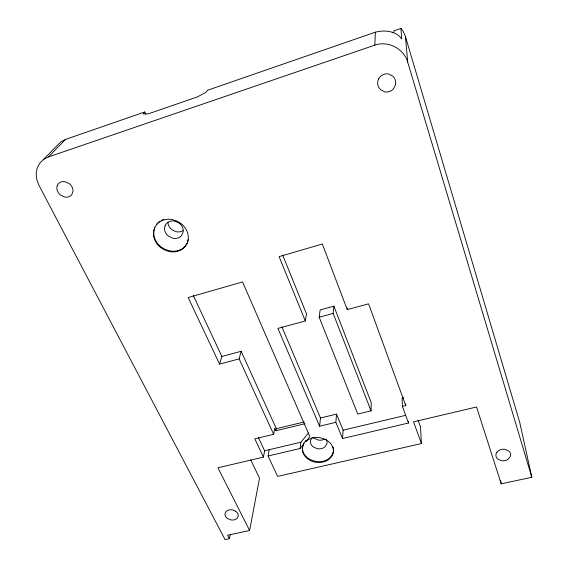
<?xml version="1.0" encoding="UTF-8"?>
<svg xmlns="http://www.w3.org/2000/svg" width="568" height="568" viewBox="0 0 568 568"><rect width="100%" height="100%" fill="white"/><g stroke="black" fill="none" stroke-linecap="round" stroke-linejoin="round"><path stroke-width="0.85" d="M371.046 410.841L371.245 402.698L333.913 306.195L320.139 309.95L319.188 317.221L357.748 414.044L371.046 410.841L333.153 313.429L333.913 306.195M43.367 159.551L48.33 156.974L374.809 45.149L375.405 32.163C384.28 29.855 395.931 30.715 401.683 38.894L400.937 28.4L393.837 30.849L393.88 32.12L392.204 32.695M408.427 421.357L408.491 423.011L342.554 438.51L343.129 430.175L336.512 414.122L320.48 418.005L319.599 426.227L335.844 422.322L336.512 414.122M408.491 423.011L402.364 406.354L405.751 405.545L368.575 303.837L347.24 309.617L347.36 308.034M333.125 453.179A16.067 12.681 6.9 0 0 327.977 441.059L324.548 439.078L320.657 437.857A15.308 12.084 6.9 0 0 305.953 441.336L306.06 440.491L303.887 443.139L302.68 446.192A16.053 12.674 6.8 0 0 307.977 458.17L311.363 460.094L315.183 461.287A15.286 12.063 6.9 0 0 329.71 457.943L331.925 455.344L333.196 452.327A16.046 12.666 6.9 0 0 333.43 449.082M333.125 453.179L331.854 456.203L329.632 458.795A15.3 12.07 6.9 0 1 315.091 462.146L311.264 460.953L307.877 459.022A16.074 12.688 6.9 0 1 302.566 447.037L303.887 443.139M418.119 420.285L420.498 426.859L421.442 443.537L277.631 476.403L268.082 456.012L300.067 448.493L300.912 442.195L308.467 432.979M319.599 426.227L277.922 328.396L305.321 320.977L306.457 313.777L282.651 255.004M304.938 423.742L275.984 430.743L276.346 428.698L241.151 351.294L221.847 356.455L219.553 364.074L239.121 358.884L241.151 351.294M145.749 114.168L144.769 111.981L65.519 139.408L60.776 141.893L39.533 163.435L37.083 168.348L36.175 173.929L36.863 179.8L39.071 185.559L225.084 539.6L229.387 538.677L227.59 535.241L249.608 530.512L217.927 467.798L263.431 457.105L254.819 438.837L273.662 434.3L274.777 428.102L275.984 430.743M268.082 456.012L269.232 449.7M249.608 530.512L259.512 478.171L250.673 459.782M263.431 457.105L264.631 450.786L258.334 437.367M229.387 538.677L230.317 534.353M154.794 227.505L153.814 231.531A18.453 16.074 27.1 0 0 161.142 246.995L165.132 249.409L169.527 250.857A17.565 15.3 27.1 0 0 185.303 246.086L187.468 242.635L188.32 239.455M144.769 111.981L143.193 113.934L148.333 113.841L197.529 96.858L206.198 92.158L207.377 90.312L375.405 32.163M300.067 448.493L303.774 443.984M305.953 441.336L309.865 436.586L242.564 281.941L188.185 297.554L219.553 364.074M312.329 437.41L310.497 440.477A8.627 6.844 6.8 0 0 313.323 446.959L317.207 448.649A8.215 6.518 6.8 0 0 325.038 446.817L326.898 443.771A8.627 6.844 6.9 0 0 325.961 439.163M48.33 156.974L65.519 139.408M319.188 317.221L333.153 313.429M276.346 428.698L304.363 421.91M403.805 397.813L402.13 398.218L402.364 406.354M343.129 430.175L405.609 415.343M264.631 450.786L300.912 442.195M421.442 443.537L413.532 421.825L476.566 407.007L501.21 483.822L531.825 477.305L519.791 422.62L405.438 36.522L402.897 30.807L400.937 28.4M374.809 45.149C388.164 40.427 403.812 48.578 407.71 62.175L531.825 477.305M235.677 511.235L232.482 509.901A6.596 4.913 11.5 0 0 226.32 511.271L225.013 513.593A6.922 5.162 11.4 0 0 227.576 518.556L230.743 519.876A6.596 4.913 11.4 0 0 236.877 518.527L238.205 516.22A6.922 5.162 11.5 0 0 235.677 511.235M193.276 295.403L221.847 356.455M239.121 358.884L273.662 434.3M281.863 326.763L320.48 418.005M335.844 422.322L342.554 438.51M305.321 320.977L279.101 256.63L322.34 244.034L347.24 309.617M500.614 480.358L501.21 483.822M405.438 36.522L407.71 62.175M405.701 403.919L405.751 405.545M160.006 221.215A17.58 15.315 27.2 0 0 156.903 223.984L154.446 228.137L153.466 232.163A18.481 16.096 27.1 0 0 160.801 247.648L164.798 250.069L169.2 251.51A17.594 15.315 27.1 0 0 185.005 246.739L187.17 243.289L188.235 239.305A18.474 16.081 27.2 0 0 181.085 223.614L177.031 221.122L172.544 219.631A17.608 15.329 27.2 0 0 156.555 224.616M161.475 220.363A17.58 15.315 27.2 0 1 163.882 219.383M332.912 446.625A16.046 12.666 6.9 0 1 333.324 448.266M167.951 222.159A9.748 8.556 27.8 0 0 171.813 229.664L176.25 231.723A9.28 8.151 27.8 0 0 182.981 230.594M313.302 437.452A8.506 6.795 6.8 0 0 314.303 438.333L318.137 440.008A8.101 6.468 6.8 0 0 324.264 439.263M57.183 185.828L56.843 187.752A8.825 7.398 36.6 0 0 60.669 195.165L64.667 197.004A8.406 7.05 36.6 0 0 71.802 194.661L73.038 191.082A8.825 7.398 36.6 0 0 69.253 183.627L65.221 181.76A8.406 7.05 36.6 0 0 58.05 184.146L57.183 185.828M165.125 225.659L164.585 227.818A9.897 8.655 27.4 0 0 168.476 236.167L172.992 238.262A9.429 8.243 27.4 0 0 181.49 235.663L183.215 231.645A9.897 8.655 27.5 0 0 179.374 223.238L174.816 221.115A9.429 8.243 27.5 0 0 166.268 223.771L165.125 225.659M378.629 78.86L377.826 81.11A9.422 9.18 -36.8 0 0 380.567 89.73L384.699 91.838A8.974 8.74 -36.6 0 0 393.305 89.013L395.484 84.817A9.422 9.18 -36.7 0 0 392.8 76.14L388.633 73.996A8.974 8.747 -36.9 0 0 379.978 76.879L378.629 78.86M496.943 452.192L496.176 453.598A7.625 5.886 -4.9 0 0 497.944 459.171L501.196 460.634A7.256 5.609 -4.9 0 0 508.332 459.065L510.32 456.452A7.618 5.886 -4.9 0 0 508.587 450.857L505.321 449.38A7.263 5.609 -4.9 0 0 498.143 450.971L496.943 452.192"/></g></svg>
